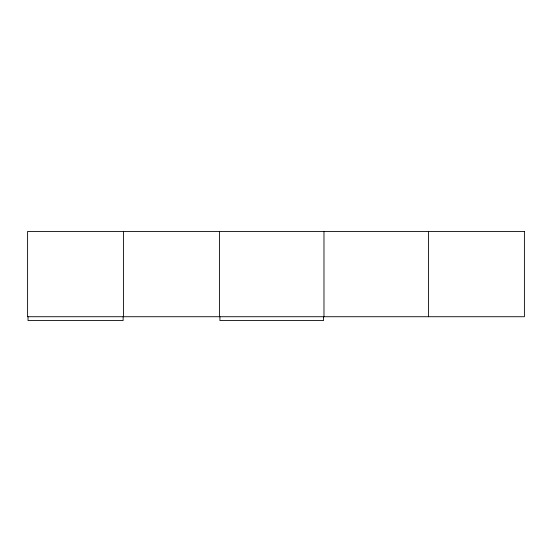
<?xml version="1.0" encoding="UTF-8"?>
<svg xmlns="http://www.w3.org/2000/svg" width="552" height="552" viewBox="0 0 552 552"><rect width="100%" height="100%" fill="white"/><g stroke="black" fill="none" stroke-linecap="round" stroke-linejoin="round"><path stroke-width="0.83" d="M428.449 231.44L428.449 316.724M323.976 231.44L323.976 316.724M323.548 316.724L323.548 320.56L219.924 320.56L219.924 316.724M219.496 231.44L219.496 316.724M123.551 231.44L123.551 316.724M123.124 316.724L123.124 320.56L28.028 320.56L28.028 316.724M524.4 231.44L27.6 231.44L27.6 316.724L524.4 316.724L524.4 231.44"/></g></svg>
